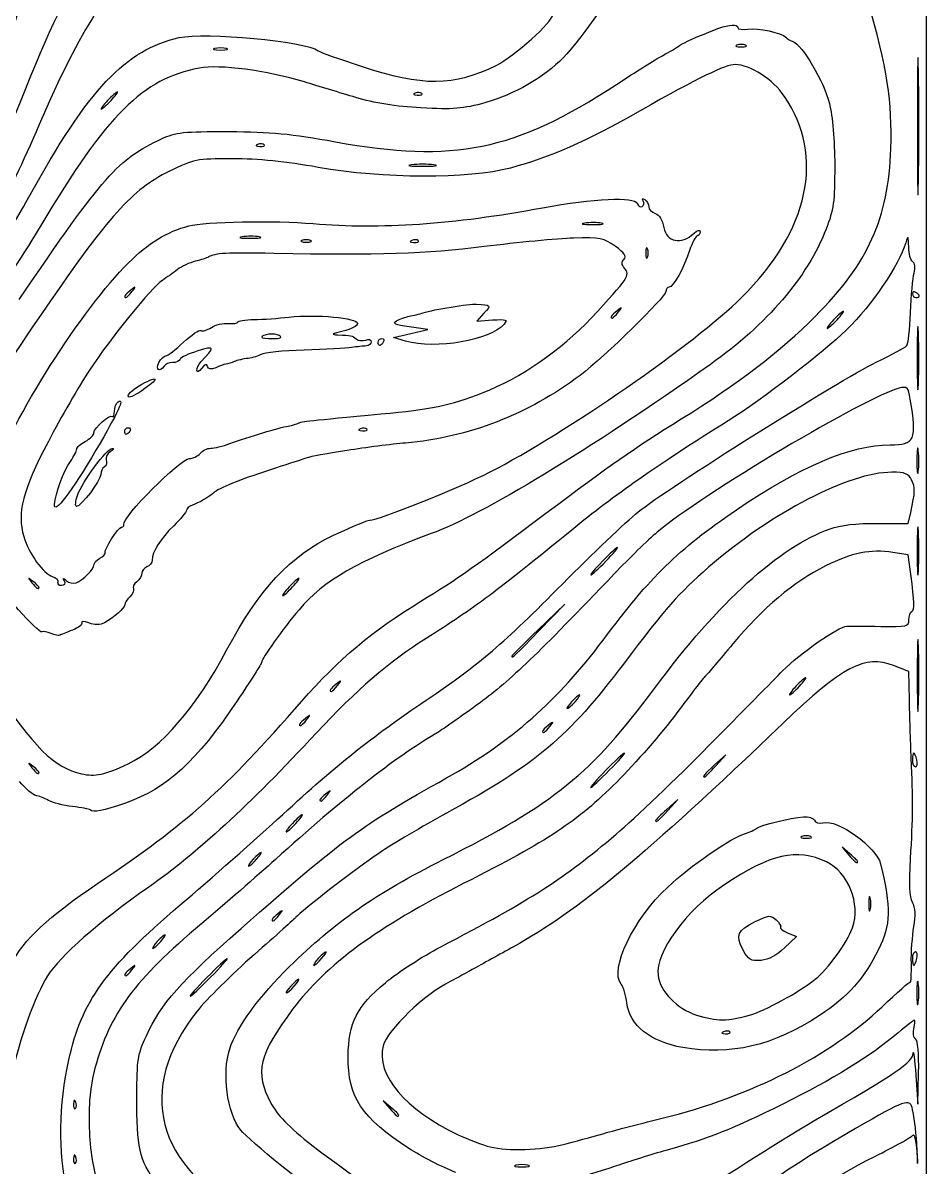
# Model space of a CAD drawing. Extents: x 32 to 2531, y 46 to 1398.
# Drawn here: x 2179.3 to 2531, y 268.5 to 713.9 of the extents above; entities that cross this region are included whole.
import ezdxf

# ---------------------------------------------------------------- set-up
doc = ezdxf.new("R2010")
doc.units = 0
doc.layers.add('IMAGE', color=7, linetype='CONTINUOUS')

msp = doc.modelspace()

# ---------------------------------------------------------------- linework, layer by layer
at = {"layer": 'IMAGE', "color": 7}
for points in [[(32.319879, 721.65756), (32.319879, 1397.653213), (1281.6532, 1397.653213), (2530.9865, 1397.653213), (2530.9865, 721.65312), (2530.9865, 45.6531), (1281.6532, 45.6531), (32.319879, 45.6531), (32.319879, 721.64876)], [(2258.6532, 703.90565), (2258.6532, 703.90565)], [(2460.6532, 705.20289), (2460.6532, 705.20289)], [(2527.9841, 695.31988), (2527.9841, 695.31988)], [(2334.6255, 686.45872), (2334.6255, 686.45872)], [(2213.6532, 683.65321), (2213.6532, 683.65321)], [(2273.2921, 666.45869), (2273.2921, 666.45869)], [(2339.3199, 658.61772), (2339.3199, 658.61772)], [(2404.6715, 635.925), (2404.6715, 635.925)], [(2271.3381, 630.59167), (2271.3381, 630.59167)], [(2291.3199, 629.20292), (2291.3199, 629.20292)], [(2333.2921, 629.12537), (2333.2921, 629.12537)], [(2422.5363, 625.98655), (2422.5363, 625.98655)], [(2221.8233, 609.31988), (2221.8233, 609.31988)], [(2528.3199, 607.57452), (2528.3199, 607.57452)], [(2411.1567, 601.31988), (2411.1567, 601.31988)], [(2496.3199, 598.31988), (2496.3199, 598.31988)], [(2279.1723, 592.17687), (2279.1723, 592.17687)], [(2317.6532, 589.65321), (2317.6532, 589.65321)], [(2328.3199, 590.02716), (2328.3199, 590.02716)], [(2247.0289, 578.55797), (2247.0289, 578.55797)], [(2218.9865, 554.98655), (2218.9865, 554.98655)], [(2313.2921, 555.79205), (2313.2921, 555.79205)], [(2191.616, 526.43672), (2191.616, 526.43672)], [(2200.62, 529.98655), (2200.62, 529.98655)], [(2527.9719, 515.98655), (2527.9719, 515.98655)], [(2406.3199, 504.31988), (2406.3199, 504.31988)], [(2195.5363, 496.65321), (2195.5363, 496.65321)], [(2185.6532, 494.15663), (2185.6532, 494.15663)], [(2284.3199, 494.31985), (2284.3199, 494.31985)], [(2380.3532, 477.31988), (2380.3532, 477.31988)], [(2301.8233, 455.98655), (2301.8233, 455.98655)], [(2481.6532, 455.65321), (2481.6532, 455.65321)], [(2394.3199, 449.65321), (2394.3199, 449.65321)], [(2289.8233, 442.65315), (2289.8233, 442.65315)], [(2384.49, 439.98647), (2384.49, 439.98647)], [(2220.3199, 425.4991), (2220.3199, 425.4991)], [(2449.0704, 424.6532), (2449.0704, 424.6532)], [(2527.3728, 426.9865), (2527.3728, 426.9865)], [(2185.6532, 422.1566), (2185.6532, 422.1566)], [(2407.6532, 422.9865), (2407.6532, 422.9865)], [(2297.8233, 413.3199), (2297.8233, 413.3199)], [(2205.5357, 407.5485), (2205.5357, 407.5485)], [(2430.4037, 407.3199), (2430.4037, 407.3199)], [(2285.6532, 402.3199), (2285.6532, 402.3199)], [(2485.9865, 397.2029), (2485.9865, 397.2029)], [(2270.3199, 388.3199), (2270.3199, 388.3199)], [(2504.3199, 387.4466), (2504.3199, 387.4466)], [(2509.2389, 373.3199), (2509.2389, 373.3199)], [(2279.1567, 366.6532), (2279.1567, 366.6532)], [(2232.9865, 356.3199), (2232.9865, 356.3199)], [(2459.7199, 353.0359), (2459.7199, 353.0359)], [(2295.6532, 349.6532), (2295.6532, 349.6532)], [(2527.3728, 349.6532), (2527.3728, 349.6532)], [(2221.8233, 345.3199), (2221.8233, 345.3199)], [(2252.3199, 342.3199), (2252.3199, 342.3199)], [(2284.9865, 338.9865), (2284.9865, 338.9865)], [(2527.9416, 339.9865), (2527.9416, 339.9865)], [(2454.6255, 321.1254), (2454.6255, 321.1254)], [(2436.3199, 315.0275), (2436.3199, 315.0275)], [(2325.6532, 288.7799), (2325.6532, 288.7799)], [(2389.6532, 277.3093), (2389.6532, 277.3093)], [(2375.9865, 269.239), (2375.9865, 269.239)]]:
    msp.add_lwpolyline(points, close=True, dxfattribs=at)
for points in [[(2358.8576, 600.84925), (2356.0147, 597.82308), (2362.1904, 598.23595)], [(2328.3199, 590.02716), (2323.6532, 591.37424), (2330.3199, 592.93392), (2336.9865, 594.4936), (2329.7639, 595.56248)], [(2527.9753, 593.25893), (2527.9787, 593.25893)], [(2220.3314, 568.66588), (2220.3308, 568.66588)], [(2527.9522, 547.296), (2527.9528, 547.296)], [(2511.8256, 519.08981), (2523.9976, 519.03981), (2524.9803, 523.34665)], [(2525.0325, 499.25985), (2524.0276, 506.86673), (2518.0887, 507.75733)], [(2380.3532, 477.31988), (2390.3199, 487.65321), (2379.9865, 477.68659)], [(2190.3199, 476.25211), (2190.3199, 476.25199)], [(2527.9803, 471.38529), (2527.9775, 471.38529)], [(2524.4808, 450.54293), (2524.3199, 461.43265), (2518.3448, 463.71457)], [(2449.0704, 424.6532), (2452.9865, 428.9865), (2448.6532, 425.0704)], [(2430.4037, 407.3199), (2434.3199, 411.6532), (2429.9865, 407.7371)], [(2501.3199, 390.4466), (2498.3199, 392.9865), (2500.8599, 389.9865)], [(2477.0332, 359.7328), (2480.4761, 358.3199), (2475.8784, 353.8675)], [(2462.2839, 327.7), (2462.2839, 327.7001)], [(2526.9865, 304.3196), (2527.8231, 292.9862), (2528.0715, 305.2409)], [(2322.6532, 291.7799), (2319.6532, 294.3199), (2322.1932, 291.3199)], [(2199.8975, 293.9032), (2199.8973, 293.9032)], [(2199.8975, 272.5699), (2199.8973, 272.5699)]]:
    msp.add_lwpolyline(points, dxfattribs=at)
for points in [[(2247.6536, 785.68271), (2199.6316, 774.87992), (2188.9067, 762.45841), (2171.6475, 697.65321)], [(2162.8815, 703.6808), (2173.7097, 747.42016), (2180.0945, 762.72585), (2192.8629, 775.55204)], [(2176.2613, 677.78968), (2199.7005, 737.09068), (2207.6353, 747.97029), (2232.5928, 755.0276)], [(2416.9789, 740.10088), (2413.1929, 731.40087), (2397.0385, 707.82491), (2389.6532, 700.22139)], [(2226.3903, 737.81358), (2214.2079, 730.94172), (2201.8625, 711.685), (2185.6851, 674.3202)], [(2517.2572, 664.98655), (2517.8888, 682.88125), (2515.7591, 696.66151), (2508.4345, 722.07524)], [(2363.5813, 697.35299), (2370.7688, 700.92471), (2385.6532, 714.30191), (2385.6532, 717.18991)], [(2450.3199, 711.77921), (2454.3361, 713.31356), (2457.6532, 713.43956), (2457.6532, 712.05777)], [(2181.6661, 646.01587), (2204.9584, 688.26184), (2219.26, 703.43999), (2240.2093, 708.14699)], [(2240.2093, 708.14699), (2250.31, 710.41647), (2289.3988, 706.72883), (2294.3199, 703.0422)], [(2434.9865, 705.05496), (2436.7508, 706.31748), (2441.6688, 708.47424), (2450.3199, 711.77921)], [(2457.6532, 712.05777), (2457.6532, 711.38053), (2459.4449, 711.10881), (2461.6349, 711.45396)], [(2461.6349, 711.45396), (2465.4348, 712.05283), (2474.9123, 710.00185), (2476.3199, 708.27608)], [(2476.3199, 708.27608), (2476.6865, 707.82652), (2477.9415, 707.10777), (2479.1087, 706.67887)], [(2253.9865, 703.90565), (2252.7032, 703.57028), (2253.7532, 703.29588), (2256.3199, 703.29588)], [(2258.6532, 703.90565), (2257.3699, 704.24101), (2255.2699, 704.24101), (2253.9865, 703.90565)], [(2256.3199, 703.29588), (2258.8865, 703.29588), (2259.9365, 703.57028), (2258.6532, 703.90565)], [(2428.3199, 701.11076), (2430.8865, 702.49288), (2433.8865, 704.26777), (2434.9865, 705.05496)], [(2457.3199, 705.20289), (2456.4032, 704.83301), (2457.1532, 704.53037), (2458.9865, 704.53037)], [(2460.6532, 705.20289), (2459.7365, 705.57277), (2458.2365, 705.57277), (2457.3199, 705.20289)], [(2458.9865, 704.53037), (2460.8199, 704.53037), (2461.5699, 704.83301), (2460.6532, 705.20289)], [(2479.1087, 706.67887), (2482.8113, 705.31817), (2491.1971, 691.07704), (2493.3203, 682.54408)], [(2527.9841, 695.31988), (2527.7632, 707.23655), (2527.5824, 697.48655), (2527.5824, 673.65321)], [(2294.3199, 703.0422), (2295.0532, 702.49283), (2302.5532, 699.78015), (2310.9865, 697.01403)], [(2389.6532, 700.22139), (2382.5638, 692.92259), (2370.218, 685.8), (2359.5968, 682.88124)], [(2410.4465, 689.94479), (2417.7101, 694.70395), (2425.7532, 699.72864), (2428.3199, 701.11076)], [(2247.9916, 696.25763), (2225.9818, 692.08357), (2212.1416, 678.33129), (2186.3286, 634.98655)], [(2288.9865, 690.90101), (2274.2161, 695.39281), (2255.9894, 697.7744), (2247.9916, 696.25763)], [(2310.9865, 697.01403), (2334.9731, 689.14648), (2347.2259, 689.22544), (2363.5813, 697.35299)], [(2456.6371, 697.65321), (2452.9031, 697.65321), (2442.4385, 692.56305), (2419.6532, 679.66345)], [(2475.8965, 685.22788), (2471.4191, 691.84732), (2462.4199, 697.65321), (2456.6371, 697.65321)], [(2527.9841, 651.98655), (2528.2051, 663.90321), (2528.2051, 683.40321), (2527.9841, 695.31988)], [(2308.9865, 684.82513), (2303.1198, 686.60577), (2294.1198, 689.33992), (2288.9865, 690.90101)], [(2216.118, 686.98655), (2215.7513, 686.98655), (2214.0421, 685.48655), (2212.3199, 683.65321)], [(2213.6532, 683.65321), (2215.3755, 685.48655), (2216.4847, 686.98655), (2216.118, 686.98655)], [(2300.9865, 667.6136), (2347.0784, 659.19859), (2370.9545, 664.06963), (2410.4465, 689.94479)], [(2332.0699, 686.56397), (2331.0063, 686.13835), (2331.3221, 685.8224), (2332.8755, 685.75843)], [(2334.6255, 686.45877), (2334.1824, 686.90183), (2333.0324, 686.94919), (2332.0699, 686.56397)], [(2332.8755, 685.75843), (2334.2809, 685.70053), (2335.0685, 686.01567), (2334.6255, 686.45872)], [(2212.3199, 683.65321), (2210.5976, 681.81988), (2209.4884, 680.31988), (2209.8551, 680.31988)], [(2209.8551, 680.31988), (2210.2217, 680.31988), (2211.9309, 681.81988), (2213.6532, 683.65321)], [(2334.3198, 680.77655), (2324.6285, 681.31247), (2316.0348, 682.68584), (2308.9865, 684.82513)], [(2359.5968, 682.88124), (2350.4769, 680.37508), (2346.9262, 680.07944), (2334.3198, 680.77655)], [(2459.0989, 606.95803), (2485.5, 633.1656), (2491.6689, 661.91025), (2475.8965, 685.22788)], [(2493.3203, 682.54408), (2494.5768, 677.49393), (2495.3777, 668.14483), (2495.3956, 658.31988)], [(2419.6532, 679.66345), (2398.2185, 667.52849), (2384.6157, 661.53052), (2369.1376, 657.3892)], [(2185.6851, 674.3202), (2172.5559, 643.99573), (2164.9628, 630.22576), (2144.5639, 599.74716)], [(2527.5824, 673.65321), (2527.5824, 649.81988), (2527.7632, 640.06988), (2527.9841, 651.98655)], [(2177.8688, 606.19872), (2210.7435, 654.54481), (2216.3855, 660.90391), (2233.3643, 668.74785)], [(2233.3643, 668.74785), (2238.9696, 671.33743), (2241.8271, 671.64535), (2259.6532, 671.58083)], [(2259.6532, 671.58083), (2275.7721, 671.52253), (2283.7929, 670.75264), (2300.9865, 667.6136)], [(2270.7365, 666.56394), (2269.6729, 666.13832), (2269.9888, 665.82237), (2271.5421, 665.7584)], [(2273.2921, 666.45874), (2272.8491, 666.9018), (2271.6991, 666.94916), (2270.7365, 666.56394)], [(2271.5421, 665.7584), (2272.9476, 665.7005), (2273.7352, 666.01564), (2273.2921, 666.45869)], [(2487.7456, 599.55096), (2508.4375, 620.25961), (2516.2936, 637.67887), (2517.2572, 664.98655)], [(2260.9865, 660.97908), (2246.7631, 660.97808), (2246.0123, 660.82775), (2236.1407, 656.00631)], [(2294.3199, 657.65003), (2281.8807, 659.86919), (2270.7601, 660.9798), (2260.9865, 660.97908)], [(2236.1407, 656.00631), (2222.1807, 649.18797), (2212.392, 638.35884), (2188.1116, 602.87159)], [(2369.1376, 657.3892), (2352.7417, 653.00232), (2319.7268, 653.11741), (2294.3199, 657.65003)], [(2330.6532, 658.61772), (2328.2699, 658.32194), (2330.2199, 658.07994), (2334.9865, 658.07994)], [(2339.3199, 658.61772), (2336.9365, 658.91348), (2333.0365, 658.91348), (2330.6532, 658.61772)], [(2334.9865, 658.07994), (2339.7532, 658.07994), (2341.7032, 658.32194), (2339.3199, 658.61772)], [(2495.3956, 658.31988), (2495.4206, 644.325), (2495.0007, 641.22832), (2492.0411, 633.60972)], [(2153.8712, 601.77968), (2164.3989, 617.47701), (2176.9067, 637.38329), (2181.6661, 646.01587)], [(2381.6532, 641.92797), (2401.5927, 645.61872), (2417.4681, 646.35364), (2418.5116, 643.63427)], [(2292.3199, 635.76733), (2318.6868, 633.52973), (2346.7292, 635.4636), (2381.6532, 641.92797)], [(2418.5116, 643.63427), (2418.9265, 642.55311), (2419.8129, 642.00655), (2420.4813, 642.41967)], [(2420.8023, 644.61803), (2420.2684, 645.48179), (2420.5284, 645.68169), (2421.4472, 645.11387)], [(2420.4813, 642.41967), (2421.1497, 642.8328), (2421.2943, 643.82205), (2420.8023, 644.61803)], [(2421.4472, 645.11387), (2422.2939, 644.59061), (2422.9865, 643.33835), (2422.9865, 642.33104)], [(2422.9865, 642.33104), (2422.9865, 641.32373), (2424.1236, 640.13869), (2425.5133, 639.6976)], [(2243.9517, 634.88744), (2249.9589, 636.50499), (2277.6844, 637.00936), (2292.3199, 635.76733)], [(2425.5133, 639.6976), (2427.0791, 639.20065), (2428.3699, 637.138), (2428.9071, 634.27441)], [(2186.3286, 634.98655), (2181.3064, 626.55321), (2169.8058, 608.76447), (2160.7721, 595.45599)], [(2220.3688, 620.40303), (2228.2943, 628.23225), (2235.3656, 632.57543), (2243.9517, 634.88744)], [(2398.0048, 635.9432), (2395.9781, 635.63673), (2397.3199, 635.37778), (2400.9865, 635.36777)], [(2404.6715, 635.9251), (2403.0316, 636.24158), (2400.0316, 636.24978), (2398.0048, 635.9432)], [(2400.9865, 635.36777), (2404.6532, 635.35707), (2406.3115, 635.60852), (2404.6715, 635.925)], [(2428.9071, 634.27441), (2429.9864, 628.52113), (2435.5657, 627.43137), (2440.6532, 631.9802)], [(2440.6532, 631.9802), (2442.1021, 633.27576), (2442.9865, 633.48283), (2442.9865, 632.52653)], [(2442.9865, 632.52653), (2442.9865, 631.67953), (2442.4825, 630.98655), (2441.8667, 630.98655)], [(2492.0411, 633.60972), (2484.792, 614.94855), (2469.0435, 596.53912), (2446.9865, 580.94263)], [(2264.6715, 630.60987), (2262.6448, 630.30341), (2263.9865, 630.04446), (2267.6532, 630.03445)], [(2271.3381, 630.59177), (2269.6983, 630.90825), (2266.6983, 630.91645), (2264.6715, 630.60987)], [(2267.6532, 630.03445), (2271.3199, 630.02375), (2272.9781, 630.27519), (2271.3381, 630.59167)], [(2287.9865, 629.20292), (2287.0699, 628.83304), (2287.8199, 628.5304), (2289.6532, 628.5304)], [(2291.3199, 629.20292), (2290.4032, 629.5728), (2288.9032, 629.5728), (2287.9865, 629.20292)], [(2289.6532, 628.5304), (2291.4865, 628.5304), (2292.2365, 628.83304), (2291.3199, 629.20292)], [(2330.7365, 629.23062), (2329.6729, 628.805), (2329.9888, 628.48905), (2331.5421, 628.42508)], [(2333.2921, 629.12542), (2332.8491, 629.56848), (2331.6991, 629.61584), (2330.7365, 629.23062)], [(2331.5421, 628.42508), (2332.9476, 628.36718), (2333.7352, 628.68232), (2333.2921, 629.12537)], [(2393.6948, 630.09), (2387.4385, 629.88375), (2371.8199, 628.40353), (2358.9865, 626.80065)], [(2409.9568, 626.92119), (2405.4436, 630.19388), (2404.1995, 630.43631), (2393.6948, 630.09)], [(2441.8667, 630.98655), (2441.2507, 630.98655), (2439.9217, 628.43655), (2438.9135, 625.31988)], [(2523.0731, 628.32028), (2520.3123, 619.27705), (2510.24, 604.5166), (2499.806, 594.22345)], [(2524.2052, 626.73231), (2524.1039, 631.08637), (2523.9733, 631.26941), (2523.0731, 628.32028)], [(2276.9865, 624.13288), (2258.5811, 624.48927), (2254.2068, 624.25488), (2251.6297, 622.77444)], [(2358.9865, 626.80065), (2336.0107, 623.93096), (2317.8793, 623.34108), (2276.9865, 624.13288)], [(2413.3717, 621.90513), (2414.4459, 622.97923), (2413.5224, 624.33575), (2409.9568, 626.92119)], [(2422.5363, 625.98655), (2422.1664, 626.90321), (2421.8637, 626.15321), (2421.8637, 624.31988)], [(2421.8637, 624.31988), (2421.8637, 622.48655), (2422.1664, 621.73655), (2422.5363, 622.65321)], [(2422.5363, 622.65321), (2422.9061, 623.56988), (2422.9061, 625.06988), (2422.5363, 625.98655)], [(2438.9135, 625.31988), (2436.6884, 618.44239), (2432.4965, 610.98655), (2430.8548, 610.98655)], [(2525.7612, 620.92017), (2524.9685, 621.41012), (2524.2683, 624.02559), (2524.2052, 626.73231)], [(2167.1909, 536.66971), (2175.0101, 559.43935), (2202.5452, 602.79585), (2220.3688, 620.40303)], [(2246.4251, 621.08824), (2244.2829, 620.57472), (2241.2024, 619.14177), (2239.5795, 617.90389)], [(2251.6297, 622.77444), (2250.9093, 622.36055), (2248.5672, 621.60175), (2246.4251, 621.08824)], [(2413.5579, 618.4348), (2412.348, 619.89255), (2412.2977, 620.83104), (2413.3717, 621.90513)], [(2526.2805, 616.50816), (2526.8245, 618.58556), (2526.6116, 620.39463), (2525.7612, 620.92017)], [(2239.5795, 617.90389), (2237.9564, 616.66601), (2235.2944, 614.75321), (2233.6637, 613.65321)], [(2400.5501, 598.96657), (2415.1428, 614.59172), (2415.8584, 615.66277), (2413.5579, 618.4348)], [(2524.9312, 601.1456), (2525.1663, 607.65833), (2525.7735, 614.57149), (2526.2805, 616.50816)], [(2233.6637, 613.65321), (2229.3231, 610.72499), (2213.6917, 591.48089), (2205.2917, 578.72375)], [(2221.8233, 609.31988), (2223.4817, 611.43463), (2223.4347, 611.48179), (2221.3199, 609.82329)], [(2430.8548, 610.98655), (2430.194, 610.98655), (2429.6491, 610.23655), (2429.6441, 609.31988)], [(2221.3199, 609.82329), (2219.0989, 608.08147), (2218.3925, 606.98655), (2219.49, 606.98655)], [(2219.49, 606.98655), (2219.7668, 606.98655), (2220.8168, 608.03655), (2221.8233, 609.31988)], [(2360.9865, 538.96397), (2390.8301, 554.25399), (2441.1036, 589.09453), (2459.0989, 606.95803)], [(2429.6441, 609.31988), (2429.6311, 607.17391), (2405.8969, 583.96468), (2396.26, 576.67589)], [(2526.9865, 608.98655), (2526.2532, 609.43977), (2525.6532, 609.17519), (2525.6532, 608.39857)], [(2525.6532, 608.39857), (2525.6532, 607.62196), (2526.2532, 606.98655), (2526.9865, 606.98655)], [(2528.3199, 607.57452), (2528.3199, 607.89791), (2527.7199, 608.53332), (2526.9865, 608.98655)], [(2526.9865, 606.98655), (2527.7199, 606.98655), (2528.3199, 607.25113), (2528.3199, 607.57452)], [(2188.1116, 602.87159), (2160.3576, 562.30765), (2150.1849, 544.0712), (2145.4596, 526.41005)], [(2335.2257, 601.06248), (2339.2728, 602.34697), (2353.1125, 604.58275), (2355.9865, 604.41637)], [(2355.9865, 604.41637), (2361.6312, 604.08959), (2361.756, 603.93453), (2358.8576, 600.84925)], [(2410.6532, 601.82329), (2408.4323, 600.08147), (2407.7259, 598.98655), (2408.8233, 598.98655)], [(2408.8233, 598.98655), (2409.1001, 598.98655), (2410.1501, 600.03655), (2411.1567, 601.31988)], [(2411.1567, 601.31988), (2412.8151, 603.43463), (2412.768, 603.48179), (2410.6532, 601.82329)], [(2498.7847, 601.65321), (2498.418, 601.65321), (2496.7088, 600.15321), (2494.9865, 598.31988)], [(2496.3199, 598.31988), (2498.0421, 600.15321), (2499.1513, 601.65321), (2498.7847, 601.65321)], [(2252.7156, 595.35311), (2254.3355, 596.41447), (2257.3091, 597.10711), (2259.3236, 596.89232)], [(2259.3236, 596.89232), (2261.3383, 596.67753), (2262.9865, 596.91522), (2262.9865, 597.42075)], [(2262.9865, 597.42075), (2262.9865, 597.92616), (2265.8365, 598.3784), (2269.3199, 598.42569)], [(2269.3199, 598.42569), (2272.8032, 598.47299), (2278.9532, 598.89253), (2282.9865, 599.35799)], [(2282.9865, 599.35799), (2293.4652, 600.56727), (2309.6532, 599.06368), (2309.6532, 596.88111)], [(2309.6532, 596.88111), (2309.6532, 595.92479), (2307.1052, 594.57288), (2303.9865, 593.87447)], [(2329.7639, 595.56248), (2324.2083, 596.38467), (2323.0607, 596.92205), (2324.792, 597.89092)], [(2324.792, 597.89092), (2326.0299, 598.58367), (2328.278, 599.38837), (2329.7877, 599.67913)], [(2329.7877, 599.67913), (2331.2976, 599.96989), (2333.7447, 600.5924), (2335.2257, 601.06248)], [(2358.3199, 569.93235), (2373.0615, 575.62879), (2388.9677, 586.56472), (2400.5501, 598.96657)], [(2362.1904, 598.23595), (2367.6127, 598.59843), (2368.1599, 598.39897), (2366.6763, 596.60099)], [(2435.6532, 559.70365), (2457.7803, 573.46528), (2474.3313, 586.12576), (2487.7456, 599.55096)], [(2494.9865, 598.31988), (2493.2643, 596.48655), (2492.1551, 594.98655), (2492.5217, 594.98655)], [(2492.5217, 594.98655), (2492.8884, 594.98655), (2494.5976, 596.48655), (2496.3199, 598.31988)], [(2523.3488, 588.14921), (2523.9841, 588.78448), (2524.6961, 594.63285), (2524.9312, 601.1456)], [(2527.9787, 593.25893), (2527.7281, 598.97579), (2527.5216, 594.65321), (2527.5197, 583.65321)], [(2241.8979, 589.57904), (2244.9687, 592.47157), (2247.9963, 594.51985), (2248.6259, 594.13077)], [(2248.6259, 594.13077), (2249.2553, 593.74169), (2251.0957, 594.29175), (2252.7156, 595.35311)], [(2279.1723, 592.17687), (2277.5176, 593.22527), (2272.3199, 592.71009), (2272.3199, 591.49771)], [(2303.9865, 593.87447), (2299.5772, 592.88704), (2299.1335, 592.57377), (2301.9865, 592.46267)], [(2301.9865, 592.46267), (2307.3183, 592.25504), (2307.5101, 592.21184), (2309.1509, 590.85016)], [(2366.6763, 596.60099), (2361.5076, 590.33717), (2340.0099, 586.65272), (2328.3199, 590.02716)], [(2499.806, 594.22345), (2491.2431, 585.77597), (2467.1759, 567.29252), (2453.8845, 558.95612)], [(2527.9753, 573.25893), (2528.2277, 578.54209), (2528.2292, 587.54209), (2527.9753, 593.25893)], [(2235.0308, 584.31988), (2235.7368, 584.31988), (2238.8269, 586.68649), (2241.8979, 589.57904)], [(2248.6532, 581.89655), (2254.2879, 587.87095), (2254.1856, 588.21889), (2247.3931, 586.17849)], [(2272.3199, 591.49771), (2272.3199, 591.21657), (2274.2699, 590.99573), (2276.6532, 591.00696)], [(2276.6532, 591.00696), (2279.5993, 591.02086), (2280.4057, 591.39535), (2279.1723, 592.17687)], [(2312.9865, 588.15321), (2311.8865, 588.06151), (2309.3365, 587.78744), (2307.3199, 587.54409)], [(2309.1509, 590.85016), (2309.9745, 590.16653), (2311.6245, 589.98175), (2312.8176, 590.43953)], [(2312.8176, 590.43953), (2314.0156, 590.89929), (2314.9865, 590.61117), (2314.9865, 589.79587)], [(2314.9865, 589.79587), (2314.9865, 588.98407), (2314.0865, 588.24488), (2312.9865, 588.15321)], [(2317.6532, 589.65321), (2317.6532, 590.38655), (2318.2887, 590.98655), (2319.0652, 590.98655)], [(2318.2412, 588.31988), (2317.9177, 588.31988), (2317.6532, 588.91988), (2317.6532, 589.65321)], [(2319.6532, 589.65321), (2319.2, 588.91988), (2318.5645, 588.31988), (2318.2412, 588.31988)], [(2319.0652, 590.98655), (2319.8419, 590.98655), (2320.1064, 590.38655), (2319.6532, 589.65321)], [(2511.5901, 581.83409), (2517.4221, 584.67215), (2522.7135, 587.51395), (2523.3488, 588.14921)], [(2232.3199, 581.65321), (2233.1048, 583.11988), (2234.3247, 584.31988), (2235.0308, 584.31988)], [(2247.3931, 586.17849), (2243.8695, 585.12001), (2240.7865, 583.66881), (2240.5421, 582.9536)], [(2272.1371, 584.85872), (2271.1376, 584.23283), (2268.8199, 583.53715), (2266.9865, 583.31275)], [(2288.8037, 586.54917), (2280.6365, 586.24532), (2273.1365, 585.48461), (2272.1371, 584.85872)], [(2307.3199, 587.54409), (2305.3032, 587.30075), (2296.9709, 586.85303), (2288.8037, 586.54917)], [(2527.5197, 583.65321), (2527.5197, 572.65321), (2527.7229, 567.97579), (2527.9753, 573.25893)], [(2234.3199, 580.31988), (2232.7073, 577.71083), (2230.8667, 578.93796), (2232.3199, 581.65321)], [(2237.6208, 581.65321), (2236.2585, 581.65321), (2234.7731, 581.05321), (2234.3199, 580.31988)], [(2240.5421, 582.9536), (2240.2976, 582.23839), (2238.9831, 581.65321), (2237.6208, 581.65321)], [(2247.0289, 578.55797), (2247.0059, 579.42227), (2247.7365, 580.92461), (2248.6532, 581.89655)], [(2248.8943, 579.39055), (2247.8916, 578.06835), (2247.0523, 577.69369), (2247.0289, 578.55797)], [(2251.2652, 580.15067), (2250.888, 581.28199), (2250.1488, 581.04497), (2248.8943, 579.39055)], [(2254.3999, 579.67047), (2252.6507, 578.88356), (2251.6357, 579.03904), (2251.2652, 580.15067)], [(2258.3199, 581.03921), (2257.5865, 580.92641), (2255.8225, 580.31049), (2254.3999, 579.67047)], [(2261.6532, 582.07452), (2260.5532, 581.61789), (2259.0532, 581.152), (2258.3199, 581.03921)], [(2266.9865, 583.31275), (2265.1532, 583.08836), (2262.7532, 582.53116), (2261.6532, 582.07452)], [(2446.9865, 580.94263), (2399.4632, 547.33876), (2358.6035, 522.57075), (2338.3199, 515.07197)], [(2418.8633, 523.52921), (2429.796, 532.44411), (2497.2341, 574.84795), (2511.5901, 581.83409)], [(2205.2917, 578.72375), (2201.2824, 572.63496), (2194.0731, 560.15321), (2189.2709, 550.98655)], [(2225.6641, 573.20911), (2232.4876, 576.91317), (2232.4509, 575.40283), (2225.6031, 570.66588)], [(2396.26, 576.67589), (2376.3008, 561.58015), (2352.7292, 552.445), (2328.3199, 550.34583)], [(2225.6031, 570.66588), (2222.4855, 568.50947), (2220.325, 567.68977), (2220.3314, 568.66588)], [(2220.3308, 568.66588), (2220.3308, 569.57559), (2222.7369, 571.62003), (2225.6641, 573.20911)], [(2520.4951, 571.65291), (2507.7664, 568.47232), (2443.3892, 530.20741), (2426.3199, 515.67639)], [(2524.8323, 567.42473), (2524.066, 572.14579), (2523.7399, 572.46368), (2520.4951, 571.65291)], [(2216.4627, 566.40816), (2219.0723, 568.02096), (2216.6177, 562.68309), (2207.7917, 547.55148)], [(2214.9865, 562.68564), (2214.9865, 564.23124), (2215.6508, 565.90639), (2216.4627, 566.40816)], [(2318.7432, 561.65291), (2338.4099, 563.47803), (2345.4028, 564.94095), (2358.3199, 569.93235)], [(2516.946, 549.65321), (2526.6403, 549.65321), (2527.4285, 551.4296), (2524.8323, 567.42473)], [(2206.9865, 554.30473), (2206.9865, 556.25929), (2213.166, 561.69601), (2214.2057, 560.65625)], [(2214.2057, 560.65625), (2214.6352, 560.2268), (2214.9865, 561.14003), (2214.9865, 562.68564)], [(2286.6583, 558.10523), (2287.6573, 558.71091), (2290.8741, 559.0666), (2318.7432, 561.65291)], [(2259.9596, 550.12695), (2267.3041, 552.76712), (2279.1968, 556.35095), (2282.6583, 556.96711)], [(2282.6583, 556.96711), (2284.3109, 557.26132), (2286.1109, 557.77347), (2286.6583, 558.10523)], [(2382.9865, 523.001), (2408.3148, 542.06135), (2416.8484, 548.00828), (2435.6532, 559.70365)], [(2453.8845, 558.95612), (2425.5391, 541.17745), (2409.8852, 530.25007), (2393.0139, 516.46444)], [(2203.6532, 550.98655), (2205.4865, 551.96772), (2206.9865, 553.46091), (2206.9865, 554.30473)], [(2218.9865, 554.98655), (2218.9865, 555.71988), (2219.622, 556.31988), (2220.3985, 556.31988)], [(2219.5745, 553.65321), (2219.2511, 553.65321), (2218.9865, 554.25321), (2218.9865, 554.98655)], [(2220.9865, 554.98655), (2220.5333, 554.25321), (2219.8979, 553.65321), (2219.5745, 553.65321)], [(2220.3985, 556.31988), (2221.1752, 556.31988), (2221.4397, 555.71988), (2220.9865, 554.98655)], [(2310.7365, 555.89731), (2309.6729, 555.47168), (2309.9888, 555.15573), (2311.5421, 555.09176)], [(2313.2921, 555.79211), (2312.8491, 556.23516), (2311.6991, 556.28252), (2310.7365, 555.89731)], [(2311.5421, 555.09176), (2312.9476, 555.03386), (2313.7352, 555.349), (2313.2921, 555.79205)], [(2189.2709, 550.98655), (2179.2263, 531.81289), (2176.9557, 523.0614), (2179.6783, 514.0148)], [(2197.8383, 543.19237), (2199.2032, 545.13891), (2200.3199, 547.28752), (2200.3199, 547.96707)], [(2200.3199, 547.96707), (2200.3199, 548.64661), (2201.8199, 550.00537), (2203.6532, 550.98655)], [(2200.62, 529.98655), (2202.4588, 535.31759), (2212.0845, 548.33484), (2214.1467, 548.27933)], [(2214.1467, 548.27933), (2214.9753, 548.25703), (2214.6281, 547.64117), (2213.3752, 546.91073)], [(2248.3199, 546.31988), (2249.2328, 547.41988), (2251.0941, 548.31988), (2252.4561, 548.31988)], [(2252.4561, 548.31988), (2253.8181, 548.31988), (2257.1947, 549.13307), (2259.9596, 550.12695)], [(2328.3199, 550.34583), (2322.8199, 549.87283), (2312.6199, 548.57329), (2305.6532, 547.45799)], [(2457.1984, 524.38839), (2481.7961, 541.15631), (2501.8899, 549.65321), (2516.946, 549.65321)], [(2527.9528, 547.296), (2527.6561, 549.69247), (2527.4072, 548.05321), (2527.3997, 543.65321)], [(2207.7917, 547.55148), (2198.434, 531.50828), (2191.252, 522.13336), (2191.616, 526.43672)], [(2211.7995, 543.75281), (2212.1857, 542.74639), (2211.8605, 541.52685), (2211.0775, 541.04272)], [(2213.3752, 546.91073), (2212.1224, 546.18031), (2211.4133, 544.75925), (2211.7995, 543.75281)], [(2218.6532, 518.68015), (2217.8048, 521.29423), (2240.7335, 544.31988), (2244.1849, 544.31988)], [(2244.1849, 544.31988), (2245.5463, 544.31988), (2247.4069, 545.21988), (2248.3199, 546.31988)], [(2288.3199, 544.02272), (2287.2199, 543.63775), (2281.2199, 541.68967), (2274.9865, 539.69365)], [(2305.6532, 547.45799), (2292.4903, 545.35067), (2291.6236, 545.17891), (2288.3199, 544.02272)], [(2527.3997, 543.65321), (2527.3867, 539.25321), (2527.6351, 537.29247), (2527.9392, 539.296)], [(2527.9392, 539.296), (2528.2435, 541.29953), (2528.2496, 544.89953), (2527.9522, 547.296)], [(2191.616, 526.43672), (2191.9792, 530.73036), (2195.2207, 539.45925), (2197.8383, 543.19237)], [(2211.0775, 541.04272), (2210.2941, 540.5586), (2209.6532, 539.23425), (2209.6532, 538.09973)], [(2274.9865, 539.69365), (2264.4453, 536.3182), (2255.2192, 532.55259), (2253.6532, 530.98655)], [(2314.3735, 520.31988), (2317.8117, 520.31988), (2348.7472, 532.69329), (2360.9865, 538.96397)], [(2517.6485, 538.98681), (2501.0299, 538.98681), (2470.942, 523.37211), (2446.3203, 501.96966)], [(2525.3376, 535.98681), (2524.1276, 538.45953), (2522.7763, 538.98681), (2517.6485, 538.98681)], [(2209.6532, 538.09973), (2209.6532, 535.76153), (2202.0385, 525.65321), (2200.2772, 525.65321)], [(2524.9803, 523.34665), (2526.7689, 531.18627), (2526.8191, 532.95905), (2525.3376, 535.98681)], [(2253.6532, 530.98655), (2252.306, 529.63939), (2247.5876, 526.88711), (2245.3199, 526.12567)], [(2200.2772, 525.65321), (2199.6436, 525.65321), (2199.7979, 527.60321), (2200.62, 529.98655)], [(2245.3199, 526.12567), (2244.0365, 525.69476), (2242.9865, 524.80157), (2242.9865, 524.14081)], [(2242.9865, 524.14081), (2242.9865, 523.48005), (2240.7651, 520.78212), (2238.05, 518.1454)], [(2334.3199, 488.78073), (2347.6955, 496.90151), (2356.9745, 503.42616), (2382.9865, 523.001)], [(2389.53, 495.60096), (2400.8289, 507.01933), (2414.0289, 519.58705), (2418.8633, 523.52921)], [(2405.2403, 473.65321), (2423.7664, 498.50872), (2434.2469, 508.74259), (2457.1984, 524.38839)], [(2211.3532, 507.53969), (2210.8524, 508.77657), (2216.4975, 517.65316), (2217.7849, 517.65316)], [(2217.7849, 517.65316), (2218.4457, 517.65316), (2218.8365, 518.11531), (2218.6532, 518.68015)], [(2238.05, 518.1454), (2232.8831, 513.12761), (2229.6532, 507.99131), (2229.6532, 504.79229)], [(2300.3199, 514.4412), (2308.468, 518.27381), (2313.3593, 520.31988), (2314.3735, 520.31988)], [(2425.1865, 454.78558), (2450.1604, 488.44591), (2473.8623, 509.98683), (2493.6536, 517.01047)], [(2493.6536, 517.01047), (2497.534, 518.38754), (2503.9536, 519.12211), (2511.8256, 519.08981)], [(2527.9719, 515.98655), (2527.7072, 520.20321), (2527.4908, 516.75321), (2527.4908, 508.31988)], [(2179.6783, 514.0148), (2181.754, 507.11783), (2187.244, 499.50772), (2191.0051, 498.31401)], [(2258.6749, 469.72412), (2271.2783, 493.47904), (2283.3795, 506.47304), (2300.3199, 514.4412)], [(2338.3199, 515.07197), (2309.7349, 504.50421), (2296.5255, 496.90589), (2286.8465, 485.46352)], [(2393.0139, 516.46444), (2363.8788, 492.65808), (2355.2139, 486.20633), (2336.4129, 474.32028)], [(2426.3199, 515.67639), (2422.6532, 512.55497), (2415.1532, 505.28336), (2409.6532, 499.51724)], [(2527.9719, 500.65321), (2528.2364, 504.86988), (2528.2364, 511.76988), (2527.9719, 515.98655)], [(2410.8611, 509.65321), (2410.4944, 509.65321), (2407.8508, 507.25321), (2404.9865, 504.31988)], [(2406.3199, 504.31988), (2409.1841, 507.25321), (2411.2277, 509.65321), (2410.8611, 509.65321)], [(2518.0887, 507.75733), (2509.2076, 509.08911), (2502.2705, 507.69943), (2491.7757, 502.48645)], [(2527.4908, 508.31988), (2527.4908, 499.88655), (2527.7072, 496.43655), (2527.9719, 500.65321)], [(2206.9865, 502.92024), (2206.9865, 503.61713), (2208.0365, 504.77493), (2209.3199, 505.49312)], [(2209.3199, 505.49312), (2210.6032, 506.21131), (2211.5183, 507.13227), (2211.3532, 507.53969)], [(2229.6532, 504.79229), (2229.6532, 503.75311), (2228.7532, 502.55749), (2227.6532, 502.13539)], [(2404.9865, 504.31988), (2402.1223, 501.38655), (2400.0787, 498.98655), (2400.4453, 498.98655)], [(2400.4453, 498.98655), (2400.812, 498.98655), (2403.4556, 501.38655), (2406.3199, 504.31988)], [(2200.0472, 495.98883), (2202.7112, 497.01112), (2206.9865, 501.28155), (2206.9865, 502.92024)], [(2225.6532, 499.67383), (2225.6532, 498.74207), (2224.7599, 497.23828), (2223.6679, 496.33207)], [(2227.6532, 502.13539), (2226.5532, 501.71327), (2225.6532, 500.60557), (2225.6532, 499.67383)], [(2409.6532, 499.51724), (2379.7456, 468.16256), (2369.14, 457.98049), (2357.314, 449.26828)], [(2446.3203, 501.96966), (2434.4253, 491.62994), (2429.9284, 486.52815), (2413.1344, 464.32014)], [(2491.7757, 502.48645), (2479.5389, 496.40798), (2467.2907, 486.09705), (2455.7403, 472.15059)], [(2525.3681, 484.81013), (2526.5473, 485.5389), (2526.4837, 488.27551), (2525.0325, 499.25985)], [(2186.8155, 476.84129), (2185.4548, 476.06457), (2169.5984, 493.97351), (2169.1107, 496.83791)], [(2183.3199, 496.48996), (2181.2051, 498.14845), (2181.158, 498.10129), (2182.8164, 495.98655)], [(2182.8164, 495.98655), (2184.5583, 493.76555), (2185.6532, 493.05924), (2185.6532, 494.15663)], [(2185.6532, 494.15663), (2185.6532, 494.43349), (2184.6032, 495.48349), (2183.3199, 496.48996)], [(2191.0051, 498.31401), (2192.4828, 497.84499), (2193.3477, 496.90443), (2192.9272, 496.22388)], [(2192.9272, 496.22388), (2192.5067, 495.54335), (2193.1333, 494.98655), (2194.3199, 494.98655)], [(2194.3199, 494.98655), (2195.6587, 494.98655), (2196.1203, 495.61889), (2195.5363, 496.65321)], [(2195.5363, 496.65321), (2194.8116, 497.93672), (2194.9841, 497.96067), (2196.2868, 496.75735)], [(2196.2868, 496.75735), (2197.2171, 495.89799), (2198.9092, 495.55216), (2200.0472, 495.98883)], [(2223.6679, 496.33207), (2222.576, 495.42584), (2221.9815, 494.20075), (2222.3468, 493.60963)], [(2286.7847, 497.65318), (2286.418, 497.65318), (2284.7088, 496.15318), (2282.9865, 494.31985)], [(2284.3199, 494.31985), (2286.0421, 496.15318), (2287.1513, 497.65318), (2286.7847, 497.65318)], [(2336.3199, 450.25856), (2357.8001, 464.84567), (2366.0689, 471.89189), (2389.53, 495.60096)], [(2220.9988, 490.52261), (2219.892, 489.41587), (2218.9865, 488.00084), (2218.9865, 487.37811)], [(2222.3468, 493.60963), (2222.7121, 493.01851), (2222.1055, 491.62935), (2220.9988, 490.52261)], [(2282.9865, 494.31985), (2281.2643, 492.48652), (2280.1551, 490.98652), (2280.5217, 490.98652)], [(2280.5217, 490.98652), (2280.8884, 490.98652), (2282.5976, 492.48652), (2284.3199, 494.31985)], [(2218.9865, 487.37811), (2218.9865, 486.03593), (2214.9531, 482.44268), (2211.1793, 480.42305)], [(2286.8465, 485.46352), (2280.5815, 478.05689), (2272.3199, 466.43897), (2272.3199, 465.0352)], [(2287.9212, 449.893), (2302.0831, 466.07435), (2315.6523, 477.447), (2334.3199, 488.78073)], [(2204.9976, 480.31572), (2203.0744, 481.04695), (2201.8344, 481.10548), (2202.2421, 480.44585)], [(2513.3199, 478.99487), (2523.4939, 478.83442), (2524.3199, 479.02197), (2524.3199, 481.49182)], [(2524.3199, 481.49182), (2524.3199, 482.96055), (2524.7916, 484.45379), (2525.3681, 484.81013)], [(2190.3199, 476.25199), (2188.8532, 476.83913), (2187.2763, 477.10432), (2186.8155, 476.84129)], [(2198.6516, 477.53664), (2196.2692, 476.59627), (2194.0199, 475.68235), (2193.6532, 475.50571)], [(2202.2421, 480.44585), (2202.6497, 479.78617), (2201.0341, 478.47703), (2198.6516, 477.53664)], [(2211.1793, 480.42305), (2209.346, 479.44188), (2207.3855, 479.40781), (2204.9976, 480.31572)], [(2379.9865, 477.68659), (2374.3032, 472.20493), (2369.6532, 467.55493), (2369.6532, 467.35325)], [(2369.6532, 467.35325), (2369.6532, 466.37819), (2371.0964, 467.72251), (2380.3532, 477.31988)], [(2475.0899, 461.62335), (2481.98, 468.58691), (2496.8373, 478.93951), (2500.1385, 479.07727)], [(2500.1385, 479.07727), (2501.3383, 479.12737), (2507.2699, 479.09057), (2513.3199, 478.99487)], [(2527.9775, 471.38529), (2527.7309, 477.39929), (2527.5305, 472.11982), (2527.5321, 459.65315)], [(2193.6532, 475.50571), (2193.2865, 475.32908), (2191.7865, 475.66496), (2190.3199, 476.25211)], [(2336.4129, 474.32028), (2321.7136, 465.02732), (2309.2448, 454.29685), (2293.6357, 437.5069)], [(2344.3197, 420.0018), (2369.1573, 433.8825), (2387.9003, 450.38896), (2405.2403, 473.65321)], [(2455.7403, 472.15059), (2450.6549, 466.01022), (2445.8371, 460.38629), (2445.0339, 459.65295)], [(2220.3199, 425.4991), (2233.0664, 431.5609), (2246.8743, 447.48183), (2258.6749, 469.72412)], [(2518.3448, 463.71457), (2507.1393, 467.99395), (2498.4613, 463.46161), (2475.2116, 441.18719)], [(2527.9803, 448.71862), (2528.2252, 455.1713), (2528.224, 465.3713), (2527.9803, 471.38529)], [(2272.3199, 465.0352), (2272.3199, 464.59288), (2268.0115, 457.80933), (2262.7455, 449.96063)], [(2413.1344, 464.32014), (2391.4096, 435.5918), (2379.6715, 425.6974), (2344.3203, 406.3146)], [(2445.0339, 459.65295), (2444.2308, 458.91962), (2439.1215, 452.31962), (2433.6799, 444.98629)], [(2446.3199, 432.4234), (2458.7865, 445.09071), (2471.7331, 458.2307), (2475.0899, 461.62335)], [(2484.118, 458.98655), (2483.7513, 458.98655), (2482.0421, 457.48655), (2480.3199, 455.65321)], [(2481.6532, 455.65321), (2483.3755, 457.48655), (2484.4847, 458.98655), (2484.118, 458.98655)], [(2527.5321, 459.65315), (2527.5321, 447.18649), (2527.7353, 442.26595), (2527.9803, 448.71862)], [(2167.5716, 455.64363), (2183.6764, 431.779), (2191.5023, 424.0755), (2202.1308, 421.6249)], [(2301.3199, 456.48996), (2299.0989, 454.74813), (2298.3925, 453.65321), (2299.49, 453.65321)], [(2299.49, 453.65321), (2299.7668, 453.65321), (2300.8168, 454.70321), (2301.8233, 455.98655)], [(2301.8233, 455.98655), (2303.4817, 458.10129), (2303.4347, 458.14845), (2301.3199, 456.48996)], [(2342.9869, 388.219), (2386.4637, 410.1434), (2400.4959, 421.507), (2425.1865, 454.78558)], [(2480.3199, 455.65321), (2478.5976, 453.81988), (2477.4884, 452.31988), (2477.8551, 452.31988)], [(2477.8551, 452.31988), (2478.2217, 452.31988), (2479.9309, 453.81988), (2481.6532, 455.65321)], [(2208.3924, 378.8713), (2243.7516, 402.775), (2257.1755, 414.7628), (2287.9212, 449.893)], [(2262.7455, 449.96063), (2246.9431, 426.4075), (2235.4803, 415.9232), (2219.2803, 410.2053)], [(2280.508, 405.7798), (2301.7288, 425.2655), (2314.4783, 435.4261), (2336.3199, 450.25856)], [(2396.0665, 452.31988), (2395.6999, 452.31988), (2394.3139, 451.11988), (2392.9865, 449.65321)], [(2394.3199, 449.65321), (2395.6472, 451.11988), (2396.4332, 452.31988), (2396.0665, 452.31988)], [(2525.2027, 427.6532), (2524.8943, 434.2532), (2524.5695, 444.55359), (2524.4808, 450.54293)], [(2357.314, 449.26828), (2350.1356, 443.97999), (2342.2093, 438.4532), (2339.7001, 436.9865)], [(2392.9865, 449.65321), (2391.6592, 448.18655), (2390.8732, 446.98655), (2391.2399, 446.98655)], [(2391.2399, 446.98655), (2391.6065, 446.98655), (2392.9925, 448.18655), (2394.3199, 449.65321)], [(2289.3199, 443.15657), (2287.0989, 441.41474), (2286.3925, 440.31982), (2287.49, 440.31982)], [(2287.49, 440.31982), (2287.7668, 440.31982), (2288.8168, 441.36982), (2289.8233, 442.65315)], [(2289.8233, 442.65315), (2291.4817, 444.7679), (2291.4347, 444.81506), (2289.3199, 443.15657)], [(2475.2116, 441.18719), (2421.5276, 389.7551), (2395.2684, 367.9916), (2370.3199, 354.2537)], [(2384.49, 439.98647), (2386.1484, 442.10123), (2386.1013, 442.14839), (2383.9865, 440.4899)], [(2433.6799, 444.98629), (2428.2381, 437.653), (2417.756, 425.6311), (2410.3863, 418.271)], [(2293.6357, 437.5069), (2267.4615, 409.3526), (2247.0384, 390.5816), (2228.3875, 377.5369)], [(2339.7001, 436.9865), (2324.3996, 428.0434), (2303.6789, 411.7717), (2277.6532, 388.2616)], [(2383.9865, 440.4899), (2382.7032, 439.48347), (2381.6532, 438.43347), (2381.6532, 438.15657)], [(2381.6532, 438.15657), (2381.6532, 437.05917), (2382.7481, 437.76547), (2384.49, 439.98647)], [(2410.3199, 398.1008), (2417.6532, 404.3109), (2433.8532, 419.7561), (2446.3199, 432.4234)], [(2413.5529, 429.6532), (2413.1863, 429.6532), (2409.9313, 426.6532), (2406.3199, 422.9865)], [(2407.6532, 422.9865), (2411.2647, 426.6532), (2413.9196, 429.6532), (2413.5529, 429.6532)], [(2524.9047, 388.476), (2525.9039, 404.831), (2525.9551, 411.5545), (2525.2027, 427.6532)], [(2526.1644, 429.6532), (2525.8832, 429.6532), (2525.6532, 428.4532), (2525.6532, 426.9865)], [(2527.3728, 426.9865), (2526.9893, 428.4532), (2526.4455, 429.6532), (2526.1644, 429.6532)], [(2183.3199, 424.49), (2181.2051, 426.1485), (2181.158, 426.1013), (2182.8164, 423.9865)], [(2182.8164, 423.9865), (2184.5583, 421.7655), (2185.6532, 421.0592), (2185.6532, 422.1566)], [(2185.6532, 422.1566), (2185.6532, 422.4335), (2184.6032, 423.4835), (2183.3199, 424.49)], [(2202.1308, 421.6249), (2207.4972, 420.3876), (2211.254, 421.1878), (2220.3199, 425.4991)], [(2448.6532, 425.0704), (2444.6139, 421.4201), (2443.7069, 420.3199), (2444.7371, 420.3199)], [(2444.7371, 420.3199), (2444.9665, 420.3199), (2446.9165, 422.2699), (2449.0704, 424.6532)], [(2525.6532, 426.9865), (2525.6532, 425.5199), (2526.1971, 424.3199), (2526.8617, 424.3199)], [(2526.8617, 424.3199), (2527.5264, 424.3199), (2527.7564, 425.5199), (2527.3728, 426.9865)], [(2264.3109, 361.3849), (2304.8012, 396.9077), (2310.6068, 401.1611), (2344.3197, 420.0018)], [(2406.3199, 422.9865), (2402.7084, 419.3199), (2400.0535, 416.3199), (2400.4201, 416.3199)], [(2400.4201, 416.3199), (2400.7868, 416.3199), (2404.0417, 419.3199), (2407.6532, 422.9865)], [(2184.3857, 413.177), (2183.322, 413.3523), (2180.4692, 415.7812), (2178.0463, 418.5745)], [(2297.8233, 413.3199), (2299.4817, 415.4346), (2299.4347, 415.4818), (2297.3199, 413.8233)], [(2410.3863, 418.271), (2395.0095, 402.9146), (2384.034, 395.6453), (2351.0511, 378.972)], [(2189.2728, 411.234), (2187.6487, 412.1274), (2185.4496, 413.0017), (2184.3857, 413.177)], [(2198.5997, 408.8601), (2195.094, 409.2724), (2190.8969, 410.3407), (2189.2728, 411.234)], [(2219.2803, 410.2053), (2210.5905, 407.1383), (2206.6983, 406.3859), (2205.5357, 407.5485)], [(2297.3199, 413.8233), (2295.0989, 412.0815), (2294.3925, 410.9865), (2295.49, 410.9865)], [(2295.49, 410.9865), (2295.7668, 410.9865), (2296.8168, 412.0365), (2297.8233, 413.3199)], [(2205.5357, 407.5485), (2205.2265, 407.8576), (2202.1055, 408.4478), (2198.5997, 408.8601)], [(2240.5859, 370.5468), (2252.3072, 380.5261), (2270.2721, 396.3809), (2280.508, 405.7798)], [(2288.118, 405.6532), (2287.7513, 405.6532), (2286.0421, 404.1532), (2284.3199, 402.3199)], [(2285.6532, 402.3199), (2287.3755, 404.1532), (2288.4847, 405.6532), (2288.118, 405.6532)], [(2344.3203, 406.3146), (2335.1536, 401.2886), (2323.2591, 394.2354), (2317.8879, 390.6408)], [(2429.9865, 407.7371), (2427.6032, 405.5832), (2425.6532, 403.6332), (2425.6532, 403.4038)], [(2425.6532, 403.4038), (2425.6532, 402.3737), (2426.7533, 403.2806), (2430.4037, 407.3199)], [(2284.3199, 402.3199), (2282.5976, 400.4865), (2281.4884, 398.9865), (2281.8551, 398.9865)], [(2281.8551, 398.9865), (2282.2217, 398.9865), (2283.9309, 400.4865), (2285.6532, 402.3199)], [(2465.0411, 400.4149), (2466.634, 401.6798), (2477.9091, 404.4193), (2483.2769, 404.8456)], [(2483.2769, 404.8456), (2485.27, 405.0039), (2487.1833, 404.397), (2487.5287, 403.4968)], [(2487.5287, 403.4968), (2487.8741, 402.5967), (2489.3568, 402.174), (2490.8235, 402.5576)], [(2490.8235, 402.5576), (2496.5101, 404.0447), (2511.6224, 393.2163), (2513.2396, 386.4959)], [(2341.8337, 354.1719), (2377.6904, 372.8927), (2389.4903, 380.4614), (2410.3199, 398.1008)], [(2430.3827, 377.5101), (2439.0567, 385.6278), (2454.9013, 396.6254), (2460.3199, 398.2893)], [(2460.3199, 398.2893), (2462.1532, 398.8523), (2464.2777, 399.8088), (2465.0411, 400.4149)], [(2482.6532, 397.2029), (2481.7365, 396.833), (2482.4865, 396.5304), (2484.3199, 396.5304)], [(2485.9865, 397.2029), (2485.0699, 397.5728), (2483.5699, 397.5728), (2482.6532, 397.2029)], [(2484.3199, 396.5304), (2486.1532, 396.5304), (2486.9032, 396.833), (2485.9865, 397.2029)], [(2492.144, 387.3094), (2480.5871, 392.7381), (2470.6059, 390.4764), (2452.2419, 378.268)], [(2277.6532, 388.2616), (2270.6865, 381.9683), (2257.7865, 370.7629), (2248.9865, 363.3605)], [(2268.9865, 388.3199), (2267.6592, 386.8532), (2266.8732, 385.6532), (2267.2399, 385.6532)], [(2267.2399, 385.6532), (2267.6065, 385.6532), (2268.9925, 386.8532), (2270.3199, 388.3199)], [(2272.0665, 390.9865), (2271.6999, 390.9865), (2270.3139, 389.7865), (2268.9865, 388.3199)], [(2270.3199, 388.3199), (2271.6472, 389.7865), (2272.4332, 390.9865), (2272.0665, 390.9865)], [(2283.1835, 346.6108), (2300.8621, 363.9656), (2316.5861, 374.9056), (2342.9869, 388.219)], [(2317.8879, 390.6408), (2309.3229, 384.9088), (2287.4923, 368.0444), (2285.6536, 365.7395)], [(2500.8599, 389.9865), (2503.2468, 387.1673), (2504.3199, 386.3796), (2504.3199, 387.4466)], [(2504.3199, 387.4466), (2504.3199, 387.6996), (2502.9699, 389.0496), (2501.3199, 390.4466)], [(2525.7129, 371.5416), (2524.53, 373.7518), (2524.2999, 378.5756), (2524.9047, 388.476)], [(2502.3059, 361.6134), (2505.6121, 370.9846), (2500.7561, 383.264), (2492.144, 387.3094)], [(2513.2396, 386.4959), (2517.4239, 369.1068), (2517.2621, 363.1314), (2512.3335, 353.0145)], [(2174.7383, 347.4871), (2179.7844, 357.1138), (2189.2095, 365.9032), (2208.3924, 378.8713)], [(2351.0511, 378.972), (2317.1061, 361.8124), (2297.5755, 347.4471), (2284.3741, 329.9293)], [(2228.3875, 377.5369), (2208.6219, 363.7125), (2193.9392, 350.8324), (2188.9669, 342.9559)], [(2412.2732, 339.7094), (2407.5828, 345.361), (2416.9721, 364.9599), (2430.3827, 377.5101)], [(2452.2419, 378.268), (2437.4928, 368.4629), (2425.5319, 352.0862), (2426.6193, 343.1862)], [(2509.2389, 373.3199), (2508.9036, 374.6032), (2508.6292, 373.5532), (2508.6292, 370.9865)], [(2197.2393, 310.3203), (2202.2636, 332.9646), (2211.4735, 345.761), (2240.5859, 370.5468)], [(2508.6292, 370.9865), (2508.6292, 368.4199), (2508.9036, 367.3699), (2509.2389, 368.6532)], [(2509.2389, 368.6532), (2509.5744, 369.9365), (2509.5744, 372.0365), (2509.2389, 373.3199)], [(2526.2315, 362.0521), (2527.0287, 366.5448), (2526.8743, 369.3717), (2525.7129, 371.5416)], [(2285.6536, 365.7395), (2285.2869, 365.2799), (2277.9477, 358.7211), (2269.3441, 351.1644)], [(2278.6532, 367.1566), (2276.4323, 365.4148), (2275.7259, 364.3199), (2276.8233, 364.3199)], [(2276.8233, 364.3199), (2277.1001, 364.3199), (2278.1501, 365.3699), (2279.1567, 366.6532)], [(2279.1567, 366.6532), (2280.8151, 368.768), (2280.768, 368.8151), (2278.6532, 367.1566)], [(2464.4693, 364.0872), (2469.7788, 366.7141), (2470.3596, 366.7606), (2472.5952, 364.7374)], [(2248.9865, 363.3605), (2222.6547, 341.2109), (2213.2856, 328.5087), (2207.3949, 306.9725)], [(2227.4117, 319.5895), (2233.2332, 332.1905), (2240.7881, 340.7479), (2264.3109, 361.3849)], [(2459.7199, 353.0359), (2456.6404, 358.754), (2457.4372, 360.608), (2464.4693, 364.0872)], [(2472.5952, 364.7374), (2473.9195, 363.539), (2474.6851, 362.2406), (2474.2965, 361.8521)], [(2474.2965, 361.8521), (2473.9081, 361.4637), (2475.1396, 360.51), (2477.0332, 359.7328)], [(2487.8319, 341.6532), (2492.7236, 345.4751), (2500.2965, 355.9184), (2502.3059, 361.6134)], [(2525.2304, 347.9085), (2525.1574, 352.1681), (2525.6069, 358.5327), (2526.2315, 362.0521)], [(2231.6532, 356.3199), (2230.3259, 354.8532), (2229.5399, 353.6532), (2229.9065, 353.6532)], [(2229.9065, 353.6532), (2230.2732, 353.6532), (2231.6592, 354.8532), (2232.9865, 356.3199)], [(2234.7332, 358.9865), (2234.3665, 358.9865), (2232.9805, 357.7865), (2231.6532, 356.3199)], [(2232.9865, 356.3199), (2234.3139, 357.7865), (2235.0999, 358.9865), (2234.7332, 358.9865)], [(2297.3999, 352.3199), (2297.0332, 352.3199), (2295.6472, 351.1199), (2294.3199, 349.6532)], [(2295.6532, 349.6532), (2296.9805, 351.1199), (2297.7665, 352.3199), (2297.3999, 352.3199)], [(2320.5004, 340.3048), (2325.3664, 344.3463), (2334.9664, 350.5865), (2341.8337, 354.1719)], [(2370.3199, 354.2537), (2365.1865, 351.427), (2357.9865, 347.4434), (2354.3199, 345.4012)], [(2466.7043, 348.9898), (2462.6907, 348.6168), (2461.8317, 349.1144), (2459.7199, 353.0359)], [(2475.8784, 353.8675), (2472.8657, 350.9501), (2469.7029, 349.2685), (2466.7043, 348.9898)], [(2512.3335, 353.0145), (2506.94, 341.9433), (2500.7156, 335.0074), (2489.4559, 327.522)], [(2526.8617, 352.3199), (2526.1971, 352.3199), (2525.6532, 351.1199), (2525.6532, 349.6532)], [(2527.3728, 349.6532), (2527.7564, 351.1199), (2527.5264, 352.3199), (2526.8617, 352.3199)], [(2221.8233, 345.3199), (2223.4817, 347.4346), (2223.4347, 347.4818), (2221.3199, 345.8233)], [(2269.3441, 351.1644), (2260.7407, 343.6077), (2250.7601, 333.7264), (2247.1652, 329.2059)], [(2258.8955, 349.6532), (2258.5288, 349.6532), (2254.9697, 346.3532), (2250.9865, 342.3199)], [(2252.3199, 342.3199), (2256.3031, 346.3532), (2259.2621, 349.6532), (2258.8955, 349.6532)], [(2294.3199, 349.6532), (2292.9925, 348.1865), (2292.2065, 346.9865), (2292.5732, 346.9865)], [(2292.5732, 346.9865), (2292.9399, 346.9865), (2294.3259, 348.1865), (2295.6532, 349.6532)], [(2524.9076, 340.6211), (2525.1591, 340.3695), (2525.3044, 343.6489), (2525.2304, 347.9085)], [(2525.6532, 349.6532), (2525.6532, 348.1865), (2525.8832, 346.9865), (2526.1644, 346.9865)], [(2526.1644, 346.9865), (2526.4455, 346.9865), (2526.9893, 348.1865), (2527.3728, 349.6532)], [(2188.9669, 342.9559), (2184.1501, 335.3257), (2177.9544, 318.1652), (2175.0175, 304.3203)], [(2221.3199, 345.8233), (2219.0989, 344.0815), (2218.3925, 342.9865), (2219.49, 342.9865)], [(2219.49, 342.9865), (2219.7668, 342.9865), (2220.8168, 344.0365), (2221.8233, 345.3199)], [(2259.8881, 314.5504), (2262.7681, 323.2007), (2271.3056, 334.9505), (2283.1835, 346.6108)], [(2354.3199, 345.4012), (2350.6532, 343.3591), (2346.7532, 341.2587), (2345.6532, 340.7337)], [(2426.6193, 343.1862), (2427.3775, 336.9823), (2434.1097, 330.0121), (2441.5615, 327.716)], [(2250.9865, 342.3199), (2247.0033, 338.2865), (2244.0443, 334.9865), (2244.4109, 334.9865)], [(2244.4109, 334.9865), (2244.7776, 334.9865), (2248.3367, 338.2865), (2252.3199, 342.3199)], [(2283.6532, 338.9865), (2282.3259, 337.5199), (2281.5399, 336.3199), (2281.9065, 336.3199)], [(2281.9065, 336.3199), (2282.2732, 336.3199), (2283.6592, 337.5199), (2284.9865, 338.9865)], [(2286.7332, 341.6532), (2286.3665, 341.6532), (2284.9805, 340.4532), (2283.6532, 338.9865)], [(2284.9865, 338.9865), (2286.3139, 340.4532), (2287.0999, 341.6532), (2286.7332, 341.6532)], [(2305.9776, 311.5522), (2306.1477, 324.8773), (2309.1989, 330.9184), (2320.5004, 340.3048)], [(2345.6532, 340.7337), (2336.1783, 336.2118), (2321.0569, 321.7208), (2319.5507, 315.7193)], [(2414.4865, 332.3921), (2414.1455, 335.3608), (2413.1495, 338.6536), (2412.2732, 339.7094)], [(2462.2839, 327.7001), (2468.6001, 329.5363), (2480.97, 336.2921), (2487.8319, 341.6532)], [(2513.8619, 330.949), (2519.6855, 336.5201), (2524.6561, 340.8726), (2524.9076, 340.6211)], [(2527.9416, 339.9865), (2527.636, 342.0032), (2527.3861, 340.3532), (2527.3861, 336.3199)], [(2527.9416, 332.6532), (2528.2471, 334.6699), (2528.2471, 337.9699), (2527.9416, 339.9865)], [(2527.3861, 336.3199), (2527.3861, 332.2865), (2527.636, 330.6365), (2527.9416, 332.6532)], [(2284.3741, 329.9293), (2271.2217, 312.4763), (2269.492, 305.2095), (2275.7521, 293.7075)], [(2436.3199, 315.0275), (2423.5951, 317.2768), (2415.4817, 323.7296), (2414.4865, 332.3921)], [(2428.7395, 287.6455), (2462.2964, 295.8498), (2494.0667, 312.012), (2513.8619, 330.949)], [(2247.1652, 329.2059), (2223.0289, 298.8551), (2230.9572, 268.3538), (2267.8453, 249.647)], [(2489.4559, 327.522), (2471.9277, 315.8693), (2454.6031, 311.7956), (2436.3199, 315.0275)], [(2441.5615, 327.716), (2449.5984, 325.2396), (2453.8088, 325.2364), (2462.2839, 327.7)], [(2526.4715, 325.6529), (2526.1601, 325.6529), (2523.2988, 323.4723), (2520.1127, 320.8071)], [(2526.2372, 322.465), (2526.6773, 324.2184), (2526.7827, 325.6529), (2526.4715, 325.6529)], [(2452.0699, 321.2306), (2451.0063, 320.805), (2451.3221, 320.4891), (2452.8755, 320.4251)], [(2454.6255, 321.1254), (2454.1824, 321.5685), (2453.0324, 321.6159), (2452.0699, 321.2306)], [(2452.8755, 320.4251), (2454.2809, 320.3671), (2455.0685, 320.6823), (2454.6255, 321.1254)], [(2520.1127, 320.8071), (2509.1864, 311.6671), (2494.6359, 302.672), (2475.1547, 293.0142)], [(2526.8785, 318.3864), (2526.0857, 318.8763), (2525.7972, 320.7117), (2526.2372, 322.465)], [(2223.6992, 296.3199), (2223.7402, 310.18), (2224.0975, 312.4157), (2227.4117, 319.5895)], [(2528.0715, 305.2409), (2528.2256, 312.8474), (2527.7732, 317.8334), (2526.8785, 318.3864)], [(2264.0785, 283.0265), (2258.8372, 289.6059), (2256.7673, 305.1768), (2259.8881, 314.5504)], [(2319.5507, 315.7193), (2316.7371, 304.5092), (2328.2489, 290.8337), (2348.5845, 281.2288)], [(2486.9865, 286.335), (2520.2768, 305.5512), (2525.5779, 309.161), (2525.9016, 312.8342)], [(2525.9016, 312.8342), (2526.0383, 314.3845), (2526.5264, 310.5529), (2526.9865, 304.3196)], [(2215.6328, 219.5217), (2196.83, 238.2959), (2189.3984, 274.9815), (2197.2393, 310.3203)], [(2329.6532, 275.726), (2311.1592, 287.6857), (2305.7769, 295.8302), (2305.9776, 311.5522)], [(2207.3949, 306.9725), (2201.7597, 286.3702), (2206.7464, 254.9245), (2217.9971, 240.1142)], [(2199.8973, 293.9032), (2199.4717, 294.9669), (2199.1557, 294.6509), (2199.0917, 293.0977)], [(2231.5412, 261.6532), (2224.5147, 271.9062), (2223.6375, 275.784), (2223.6992, 296.3199)], [(2525.7415, 290.9868), (2524.8791, 295.4527), (2522.5981, 294.6876), (2503.5236, 283.5338)], [(2199.0917, 293.0977), (2199.0347, 291.6921), (2199.3491, 290.9046), (2199.7921, 291.3477)], [(2199.7921, 291.3477), (2200.2352, 291.7907), (2200.2825, 292.9407), (2199.8975, 293.9032)], [(2275.7521, 293.7075), (2280.97, 284.1208), (2292.5169, 275.1312), (2342.2468, 241.9405)], [(2322.1932, 291.3199), (2324.5801, 288.5006), (2325.6532, 287.7129), (2325.6532, 288.7799)], [(2325.6532, 288.7799), (2325.6532, 289.0329), (2324.3032, 290.3829), (2322.6532, 291.7799)], [(2475.1547, 293.0142), (2455.2629, 283.1529), (2447.3421, 280.0163), (2429.6532, 274.996)], [(2527.4763, 274.9868), (2527.1303, 282.2788), (2526.7553, 285.7368), (2525.7415, 290.9868)], [(2405.6532, 281.655), (2410.4199, 283.0108), (2420.8087, 285.7065), (2428.7395, 287.6455)], [(2436.3199, 254.3003), (2454.2865, 266.2048), (2477.0865, 280.6204), (2486.9865, 286.335)], [(2293.8989, 259.0403), (2291.8105, 259.1627), (2267.5324, 278.6911), (2264.0785, 283.0265)], [(2348.5845, 281.2288), (2352.7633, 279.255), (2358.4633, 277.0848), (2361.2512, 276.4062)], [(2389.6532, 277.3093), (2393.6865, 278.3436), (2400.8865, 280.2991), (2405.6532, 281.655)], [(2503.5236, 283.5338), (2480.342, 269.9783), (2473.5571, 265.4841), (2451.7701, 249.253)], [(2510.9865, 272.6926), (2518.6865, 276.5211), (2525.4044, 280.237), (2525.9152, 280.9501)], [(2525.9152, 280.9501), (2526.426, 281.6633), (2527.0787, 278.6633), (2527.3656, 274.2835)], [(2361.2512, 276.4062), (2368.334, 274.682), (2380.9752, 275.084), (2389.6532, 277.3093)], [(2199.0917, 271.7643), (2199.0347, 270.3588), (2199.3491, 269.5713), (2199.7921, 270.0143)], [(2199.8973, 272.5699), (2199.4717, 273.6335), (2199.1557, 273.3176), (2199.0917, 271.7643)], [(2199.7921, 270.0143), (2200.2352, 270.4574), (2200.2825, 271.6074), (2199.8975, 272.5699)], [(2347.9221, 266.4619), (2342.6409, 268.4747), (2334.4199, 272.6435), (2329.6532, 275.726)], [(2429.6532, 274.996), (2424.1532, 273.4351), (2415.4532, 270.7239), (2410.3199, 268.9713)], [(2469.3513, 241.2003), (2481.5171, 254.9902), (2493.2847, 263.8911), (2510.9865, 272.6926)], [(2527.3656, 274.2835), (2527.7581, 268.2893), (2527.7855, 268.4632), (2527.4763, 274.9868)], [(2371.3199, 269.239), (2370.0365, 268.9036), (2371.0865, 268.6292), (2373.6532, 268.6292)], [(2375.9865, 269.239), (2374.7032, 269.5743), (2372.6032, 269.5743), (2371.3199, 269.239)], [(2410.3199, 268.9713), (2394.5116, 263.5739), (2389.8988, 262.8023), (2373.4381, 262.8023)], [(2373.6532, 268.6292), (2376.2199, 268.6292), (2377.2699, 268.9036), (2375.9865, 269.239)]]:
    msp.add_open_spline(points, degree=3, dxfattribs=at)

doc.saveas('drawing.dxf')
